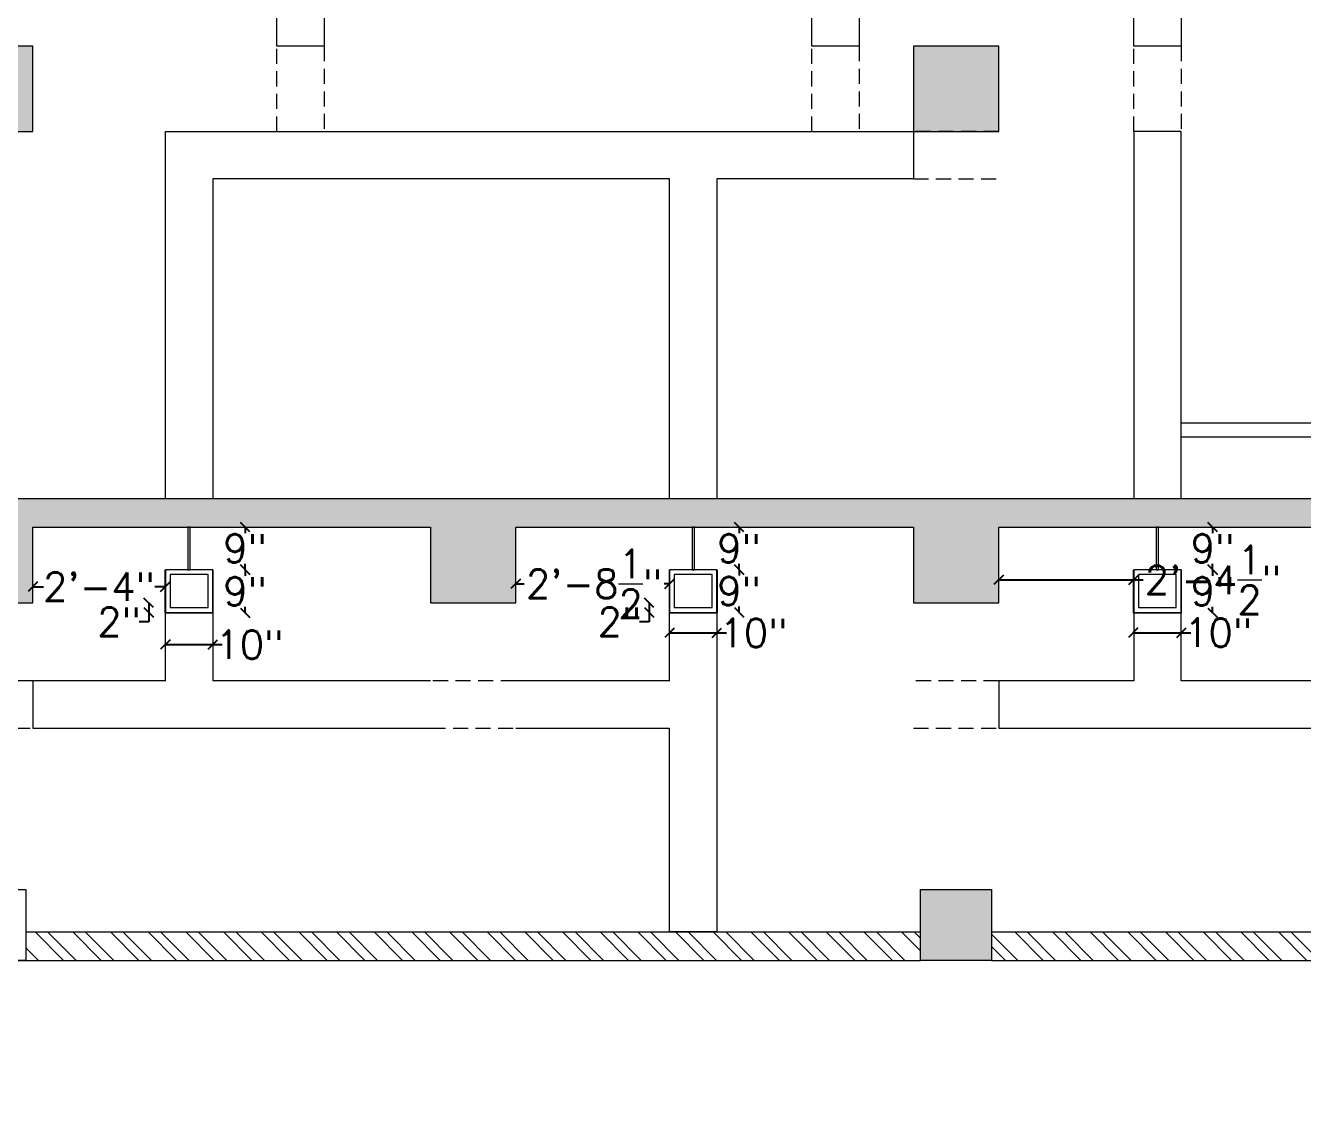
# Model space of a CAD drawing. Header units: inches. Extents: x 111501 to 134888, y 46021 to 52102.
# Drawn here: x 118296.9 to 118566.7, y 46284.8 to 46516.1 of the extents above; entities that cross this region are included whole.
import ezdxf

# ---------------------------------------------------------------- set-up
doc = ezdxf.new("R2010")
doc.units = ezdxf.units.IN
doc.header["$MEASUREMENT"] = 0
doc.linetypes.add('ACAD_ISO02W100', pattern=[15, 12, -3])
doc.linetypes.add('HIDDEN2', pattern=[4.7625, 3.175, -1.5875])
for name, color, linetype, lineweight in [('column', 252, 'Continuous', 9), ('dimension', 250, 'Continuous', 0), ('exterior', 7, 'Continuous', 5), ('SECTION', 7, 'Continuous', 0), ('wall', 7, 'Continuous', 9)]:
    doc.layers.add(name, color=color, linetype=linetype, lineweight=lineweight)
doc.layers.add('false ceiling', color=5, linetype='Continuous')
doc.styles.get("Standard").update_dxf_attribs({"font": 'txt.shx', "height": 6})
doc.dimstyles.new('Standard$0', dxfattribs={"dimtxt": 4, "dimasz": 2, "dimexe": 0.125, "dimexo": 0.125, "dimgap": 0.25, "dimtad": 0, "dimtih": 1, "dimtoh": 1, "dimdec": 1, "dimlfac": -1, "dimzin": 0, "dimdsep": 46, "dimlunit": 4, "dimtxsty": 'Standard', "dimblk": 'OBLIQUE', "dimblk1": 'DOTSMALL', "dimblk2": 'DOTSMALL', "dimcen": 0, "dimse1": 1, "dimse2": 1, "dimadec": 0, "dimazin": 0, "dimtfac": 1, "dimtdec": 1, "dimtofl": 0, "dimtmove": 0, "dimatfit": 3, "dimfxl": 1, "dimtolj": 1, "dimtzin": 0, "dimarcsym": 0})

# ---------------------------------------------------------------- blocks, each defined once
blk = doc.blocks.new('_Oblique')
at = {"color": 0, "linetype": 'ByBlock', "lineweight": -2}
blk.add_line((-0.5, -0.5), (0.5, 0.5), dxfattribs=at)
blk = doc.blocks.new('*D1434')
at = {"layer": 'Defpoints', "color": 0, "transparency": 16777216}
for p in [(118298.44, 46401.26), (118326.44, 46401.26), (118298.44, 46397.67)]:
    blk.add_point(p, dxfattribs=at)
at = {"layer": 'dimension', "color": 0, "lineweight": -2, "transparency": 16777216}
for p, q in [((118298.44, 46397.67), (118300.69, 46397.67)), ((118326.44, 46397.67), (118324.19, 46397.67))]:
    blk.add_line(p, q, dxfattribs=at)
at = {"layer": 'dimension', "color": 0, "lineweight": -2, "transparency": 16777216, "xscale": 2, "yscale": 2, "zscale": 2, "rotation": 180}
blk.add_blockref('_Oblique', (118298.44, 46397.67), dxfattribs=at)
at = {"layer": 'dimension', "color": 0, "lineweight": -2, "transparency": 16777216, "xscale": 2, "yscale": 2, "zscale": 2}
blk.add_blockref('_Oblique', (118326.44, 46397.67), dxfattribs=at)
at = {"layer": 'dimension', "color": 0, "lineweight": 5, "transparency": 16777216, "insert": (118312.44, 46397.67), "char_height": 6, "attachment_point": 5}
blk.add_mtext('\\A1;2\'-4"', dxfattribs=at)
blk = doc.blocks.new('_DOTSMALL')
at = {"color": 0, "linetype": 'ByBlock', "lineweight": -2, "const_width": 0.5}
blk.add_lwpolyline([(-0.0625, 0, 1), (0.0625, 0, 1)], format="xyb", close=True, dxfattribs=at)
blk = doc.blocks.new('*D1435')
at = {"layer": 'Defpoints', "color": 0, "transparency": 16777216}
for p in [(118298.44, 46394.26), (118322.92, 46392.26), (118326.44, 46392.26)]:
    blk.add_point(p, dxfattribs=at)
at = {"layer": 'dimension', "color": 0, "lineweight": -2, "transparency": 16777216}
for p, q in [((118322.92, 46394.26), (118322.92, 46392.26)), ((118322.92, 46392.26), (118322.92, 46390.26)), ((118322.92, 46390.26), (118320.92, 46390.26))]:
    blk.add_line(p, q, dxfattribs=at)
at = {"layer": 'dimension', "color": 0, "lineweight": -2, "transparency": 16777216, "xscale": 2, "yscale": 2, "zscale": 2}
for p, rotation in [((118322.92, 46394.26), 90), ((118322.92, 46392.26), 270)]:
    blk.add_blockref('_Oblique', p, dxfattribs=dict(at, rotation=rotation))
at = {"layer": 'dimension', "color": 0, "lineweight": 5, "transparency": 16777216, "insert": (118316.67, 46390.26), "char_height": 6, "attachment_point": 5}
blk.add_mtext('\\A1;2"', dxfattribs=at)
blk = doc.blocks.new('*D1436')
at = {"layer": 'Defpoints', "color": 0, "transparency": 16777216}
for p in [(118334.39, 46401.26), (118343.29, 46401.26), (118333.07, 46392.16)]:
    blk.add_point(p, dxfattribs=at)
at = {"layer": 'dimension', "color": 0, "lineweight": -2, "transparency": 16777216}
for p, q in [((118343.29, 46401.26), (118343.29, 46399.96)), ((118343.29, 46392.16), (118343.29, 46393.46))]:
    blk.add_line(p, q, dxfattribs=at)
at = {"layer": 'dimension', "color": 0, "lineweight": -2, "transparency": 16777216, "xscale": 2, "yscale": 2, "zscale": 2}
for p, rotation in [((118343.29, 46401.26), 90), ((118343.29, 46392.16), 270)]:
    blk.add_blockref('_Oblique', p, dxfattribs=dict(at, rotation=rotation))
at = {"layer": 'dimension', "color": 0, "lineweight": 5, "transparency": 16777216, "insert": (118343.29, 46396.71), "char_height": 6, "attachment_point": 5}
blk.add_mtext('\\A1;9"', dxfattribs=at)
blk = doc.blocks.new('*D1437')
at = {"layer": 'Defpoints', "color": 0, "lineweight": 5, "transparency": 16777216}
for p in [(118343.29, 46410.26), (118345.99, 46410.26), (118334.39, 46401.26)]:
    blk.add_point(p, dxfattribs=at)
at = {"layer": 'dimension', "color": 0, "lineweight": -2, "transparency": 16777216}
for p, q in [((118343.29, 46410.26), (118343.29, 46409.01)), ((118343.29, 46401.26), (118343.29, 46402.51))]:
    blk.add_line(p, q, dxfattribs=at)
at = {"layer": 'dimension', "color": 0, "lineweight": -2, "transparency": 16777216, "xscale": 2, "yscale": 2, "zscale": 2}
for p, rotation in [((118343.29, 46410.26), 90), ((118343.29, 46401.26), 270)]:
    blk.add_blockref('_Oblique', p, dxfattribs=dict(at, rotation=rotation))
at = {"layer": 'dimension', "color": 0, "lineweight": 5, "transparency": 16777216, "insert": (118343.29, 46405.76), "char_height": 6, "attachment_point": 5}
blk.add_mtext('\\A1;9"', dxfattribs=at)
blk = doc.blocks.new('*D1438')
at = {"layer": 'Defpoints', "color": 0, "transparency": 16777216}
for p in [(118432.87, 46398.29), (118400.4, 46394.26), (118432.87, 46392.26)]:
    blk.add_point(p, dxfattribs=at)
at = {"layer": 'dimension', "color": 0, "lineweight": -2, "transparency": 16777216}
for p, q in [((118400.4, 46398.29), (118402.21, 46398.29)), ((118432.87, 46398.29), (118431.71, 46398.29))]:
    blk.add_line(p, q, dxfattribs=at)
at = {"layer": 'dimension', "color": 0, "lineweight": -2, "transparency": 16777216, "xscale": 2, "yscale": 2, "zscale": 2, "rotation": 180}
blk.add_blockref('_Oblique', (118400.4, 46398.29), dxfattribs=at)
at = {"layer": 'dimension', "color": 0, "lineweight": -2, "transparency": 16777216, "xscale": 2, "yscale": 2, "zscale": 2}
blk.add_blockref('_Oblique', (118432.87, 46398.29), dxfattribs=at)
at = {"layer": 'dimension', "color": 0, "lineweight": 5, "transparency": 16777216, "insert": (118416.96, 46398.29), "char_height": 6, "attachment_point": 5}
blk.add_mtext('\\A1;2\'-8{\\H1.000000x;\\S1/2;}"', dxfattribs=at)
blk = doc.blocks.new('*D1439')
at = {"layer": 'Defpoints', "color": 0, "transparency": 16777216}
for p in [(118433.85, 46401.26), (118447.58, 46401.26), (118433.2, 46392.26)]:
    blk.add_point(p, dxfattribs=at)
at = {"layer": 'dimension', "color": 0, "lineweight": -2, "transparency": 16777216}
for p, q in [((118447.58, 46401.26), (118447.58, 46400.01)), ((118447.58, 46392.26), (118447.58, 46393.51))]:
    blk.add_line(p, q, dxfattribs=at)
at = {"layer": 'dimension', "color": 0, "lineweight": -2, "transparency": 16777216, "xscale": 2, "yscale": 2, "zscale": 2}
for p, rotation in [((118447.58, 46401.26), 90), ((118447.58, 46392.26), 270)]:
    blk.add_blockref('_Oblique', p, dxfattribs=dict(at, rotation=rotation))
at = {"layer": 'dimension', "color": 0, "lineweight": 5, "transparency": 16777216, "insert": (118447.58, 46396.76), "char_height": 6, "attachment_point": 5}
blk.add_mtext('\\A1;9"', dxfattribs=at)
blk = doc.blocks.new('*D1440')
at = {"layer": 'Defpoints', "color": 0, "transparency": 16777216}
for p in [(118442.39, 46410.26), (118447.58, 46410.26), (118442.12, 46401.26)]:
    blk.add_point(p, dxfattribs=at)
at = {"layer": 'dimension', "color": 0, "lineweight": -2, "transparency": 16777216}
for p, q in [((118447.58, 46410.26), (118447.58, 46409.01)), ((118447.58, 46401.26), (118447.58, 46402.51))]:
    blk.add_line(p, q, dxfattribs=at)
at = {"layer": 'dimension', "color": 0, "lineweight": -2, "transparency": 16777216, "xscale": 2, "yscale": 2, "zscale": 2}
for p, rotation in [((118447.58, 46410.26), 90), ((118447.58, 46401.26), 270)]:
    blk.add_blockref('_Oblique', p, dxfattribs=dict(at, rotation=rotation))
at = {"layer": 'dimension', "color": 0, "lineweight": 5, "transparency": 16777216, "insert": (118447.58, 46405.76), "char_height": 6, "attachment_point": 5}
blk.add_mtext('\\A1;9"', dxfattribs=at)
blk = doc.blocks.new('*D1441')
at = {"layer": 'Defpoints', "color": 0, "transparency": 16777216}
for p in [(118400.4, 46394.26), (118428.56, 46392.26), (118432.87, 46392.26)]:
    blk.add_point(p, dxfattribs=at)
at = {"layer": 'dimension', "color": 0, "lineweight": -2, "transparency": 16777216}
for p, q in [((118428.56, 46394.26), (118428.56, 46392.26)), ((118428.56, 46392.26), (118428.56, 46390.26)), ((118428.56, 46390.26), (118426.56, 46390.26))]:
    blk.add_line(p, q, dxfattribs=at)
at = {"layer": 'dimension', "color": 0, "lineweight": -2, "transparency": 16777216, "xscale": 2, "yscale": 2, "zscale": 2}
for p, rotation in [((118428.56, 46394.26), 90), ((118428.56, 46392.26), 270)]:
    blk.add_blockref('_Oblique', p, dxfattribs=dict(at, rotation=rotation))
at = {"layer": 'dimension', "color": 0, "lineweight": 5, "transparency": 16777216, "insert": (118422.31, 46390.26), "char_height": 6, "attachment_point": 5}
blk.add_mtext('\\A1;2"', dxfattribs=at)
blk = doc.blocks.new('*D1442')
at = {"layer": 'Defpoints', "color": 0, "transparency": 16777216}
for p in [(118530.87, 46399.11), (118530.87, 46398.1), (118502.37, 46396.4)]:
    blk.add_point(p, dxfattribs=at)
at = {"layer": 'dimension', "color": 0, "lineweight": -2, "transparency": 16777216}
for p, q in [((118502.37, 46399.11), (118530.87, 46399.11)), ((118530.87, 46399.11), (118532.87, 46399.11))]:
    blk.add_line(p, q, dxfattribs=at)
at = {"layer": 'dimension', "color": 0, "lineweight": -2, "transparency": 16777216, "xscale": 2, "yscale": 2, "zscale": 2, "rotation": 180}
blk.add_blockref('_Oblique', (118502.37, 46399.11), dxfattribs=at)
at = {"layer": 'dimension', "color": 0, "lineweight": -2, "transparency": 16777216, "xscale": 2, "yscale": 2, "zscale": 2}
blk.add_blockref('_Oblique', (118530.87, 46399.11), dxfattribs=at)
at = {"layer": 'dimension', "color": 0, "lineweight": 5, "transparency": 16777216, "insert": (118547.62, 46399.11), "char_height": 6, "attachment_point": 5}
blk.add_mtext('\\A1;2\'-4{\\H1.000000x;\\S1/2;}"', dxfattribs=at)
blk = doc.blocks.new('*D1443')
at = {"layer": 'Defpoints', "color": 0, "transparency": 16777216}
for p in [(118541.81, 46410.26), (118547.54, 46410.26), (118540.56, 46401.26)]:
    blk.add_point(p, dxfattribs=at)
at = {"layer": 'dimension', "color": 0, "lineweight": -2, "transparency": 16777216}
for p, q in [((118547.54, 46410.26), (118547.54, 46409.01)), ((118547.54, 46401.26), (118547.54, 46402.51))]:
    blk.add_line(p, q, dxfattribs=at)
at = {"layer": 'dimension', "color": 0, "lineweight": -2, "transparency": 16777216, "xscale": 2, "yscale": 2, "zscale": 2}
for p, rotation in [((118547.54, 46410.26), 90), ((118547.54, 46401.26), 270)]:
    blk.add_blockref('_Oblique', p, dxfattribs=dict(at, rotation=rotation))
at = {"layer": 'dimension', "color": 0, "lineweight": 5, "transparency": 16777216, "insert": (118547.54, 46405.76), "char_height": 6, "attachment_point": 5}
blk.add_mtext('\\A1;9"', dxfattribs=at)
blk = doc.blocks.new('*D1444')
at = {"layer": 'Defpoints', "color": 0, "transparency": 16777216}
for p in [(118539.81, 46401.26), (118540.26, 46392.16), (118547.54, 46392.16)]:
    blk.add_point(p, dxfattribs=at)
at = {"layer": 'dimension', "color": 0, "lineweight": -2, "transparency": 16777216}
for p, q in [((118547.54, 46401.26), (118547.54, 46399.96)), ((118547.54, 46392.16), (118547.54, 46393.46))]:
    blk.add_line(p, q, dxfattribs=at)
at = {"layer": 'dimension', "color": 0, "lineweight": -2, "transparency": 16777216, "xscale": 2, "yscale": 2, "zscale": 2}
for p, rotation in [((118547.54, 46401.26), 90), ((118547.54, 46392.16), 270)]:
    blk.add_blockref('_Oblique', p, dxfattribs=dict(at, rotation=rotation))
at = {"layer": 'dimension', "color": 0, "lineweight": 5, "transparency": 16777216, "insert": (118547.54, 46396.71), "char_height": 6, "attachment_point": 5}
blk.add_mtext('\\A1;9"', dxfattribs=at)
blk = doc.blocks.new('*D1445')
at = {"layer": 'Defpoints', "color": 0, "transparency": 16777216}
for p in [(118530.77, 46401.26), (118540.97, 46401.26), (118540.97, 46387.97)]:
    blk.add_point(p, dxfattribs=at)
at = {"layer": 'dimension', "color": 0, "lineweight": -2, "transparency": 16777216}
for p, q in [((118530.77, 46387.97), (118540.97, 46387.97)), ((118540.97, 46387.97), (118542.97, 46387.97))]:
    blk.add_line(p, q, dxfattribs=at)
at = {"layer": 'dimension', "color": 0, "lineweight": -2, "transparency": 16777216, "xscale": 2, "yscale": 2, "zscale": 2, "rotation": 180}
blk.add_blockref('_Oblique', (118530.77, 46387.97), dxfattribs=at)
at = {"layer": 'dimension', "color": 0, "lineweight": -2, "transparency": 16777216, "xscale": 2, "yscale": 2, "zscale": 2}
blk.add_blockref('_Oblique', (118540.97, 46387.97), dxfattribs=at)
at = {"layer": 'dimension', "color": 0, "lineweight": 5, "transparency": 16777216, "insert": (118548.72, 46387.97), "char_height": 6, "attachment_point": 5}
blk.add_mtext('\\A1;10"', dxfattribs=at)
blk = doc.blocks.new('*D1446')
at = {"layer": 'Defpoints', "color": 0, "transparency": 16777216}
for p in [(118432.87, 46389.52), (118442.87, 46390), (118442.87, 46387.92)]:
    blk.add_point(p, dxfattribs=at)
at = {"layer": 'dimension', "color": 0, "lineweight": -2, "transparency": 16777216}
for p, q in [((118432.87, 46387.92), (118442.87, 46387.92)), ((118442.87, 46387.92), (118444.87, 46387.92))]:
    blk.add_line(p, q, dxfattribs=at)
at = {"layer": 'dimension', "color": 0, "lineweight": -2, "transparency": 16777216, "xscale": 2, "yscale": 2, "zscale": 2, "rotation": 180}
blk.add_blockref('_Oblique', (118432.87, 46387.92), dxfattribs=at)
at = {"layer": 'dimension', "color": 0, "lineweight": -2, "transparency": 16777216, "xscale": 2, "yscale": 2, "zscale": 2}
blk.add_blockref('_Oblique', (118442.87, 46387.92), dxfattribs=at)
at = {"layer": 'dimension', "color": 0, "lineweight": 5, "transparency": 16777216, "insert": (118450.62, 46387.92), "char_height": 6, "attachment_point": 5}
blk.add_mtext('\\A1;10"', dxfattribs=at)
blk = doc.blocks.new('*D1447')
at = {"layer": 'Defpoints', "color": 0, "transparency": 16777216}
for p in [(118326.44, 46386.48), (118336.44, 46388.02), (118336.44, 46385.46)]:
    blk.add_point(p, dxfattribs=at)
at = {"layer": 'dimension', "color": 0, "lineweight": -2, "transparency": 16777216}
for p, q in [((118326.44, 46385.46), (118336.44, 46385.46)), ((118336.44, 46385.46), (118338.44, 46385.46))]:
    blk.add_line(p, q, dxfattribs=at)
at = {"layer": 'dimension', "color": 0, "lineweight": -2, "transparency": 16777216, "xscale": 2, "yscale": 2, "zscale": 2, "rotation": 180}
blk.add_blockref('_Oblique', (118326.44, 46385.46), dxfattribs=at)
at = {"layer": 'dimension', "color": 0, "lineweight": -2, "transparency": 16777216, "xscale": 2, "yscale": 2, "zscale": 2}
blk.add_blockref('_Oblique', (118336.44, 46385.46), dxfattribs=at)
at = {"layer": 'dimension', "color": 0, "lineweight": 5, "transparency": 16777216, "insert": (118344.19, 46385.46), "char_height": 6, "attachment_point": 5}
blk.add_mtext('\\A1;10"', dxfattribs=at)

msp = doc.modelspace()

# ---------------------------------------------------------------- hatches: boundary and pattern name
at = {"layer": 'column'}
h = msp.add_hatch(color=256, dxfattribs=at)
h.paths.add_polyline_path([(118484.37, 46493.78), (118502.37, 46493.78), (118502.37, 46511.78), (118484.37, 46511.78)])
h.paths.add_polyline_path([(118280.44, 46493.78), (118298.44, 46493.78), (118298.44, 46511.78), (118280.44, 46511.78)])
h.paths.add_polyline_path([(118076.51, 46493.78), (118094.51, 46493.78), (118094.51, 46511.78), (118076.51, 46511.78)])
h = msp.add_hatch(color=256, dxfattribs=at)
h.paths.add_polyline_path([(118489.82, 46318.78), (118500.82, 46318.78), (118500.82, 46329.78), (118489.82, 46329.78)])
h.paths.add_polyline_path([(118489.82, 46329.78), (118485.82, 46329.78), (118485.82, 46318.78), (118489.82, 46318.78)])
h.paths.add_polyline_path([(118500.82, 46329.78), (118500.82, 46333.78), (118489.82, 46333.78), (118489.82, 46329.78)])
h.paths.add_polyline_path([(118485.82, 46333.78), (118485.82, 46329.78), (118489.82, 46329.78), (118489.82, 46333.78)])
at = {"layer": 'wall', "lineweight": 5}
h = msp.add_hatch(dxfattribs=at)
h.set_pattern_fill('CONC', color=256, scale=10, style=0)
h.set_pattern_definition([(0, (-2255.474, -1100.255), (0, 10), [0, -10]), (0, (-2255.374, -1103.755), (0, 10), [0, -10]), (0, (-2255.074, -1098.355), (0, 10), [0, -10]), (338.1986, (-2260.274, -1101.4553), (30.00000273, -9.999999105), [1.07703, -52.77462]), (216.8699, (-2259.274, -1101.8553), (29.999999178, 20.000001233), [0.5, -49.5]), (130.6013, (-2259.6739, -1102.1553), (50.000004212, -59.999990182), [0.92195, -91.27349]), (206.5651, (-2262.974, -1103.3553), (-9.99999158, -10.0000131), [0.22361, -22.13707]), (326.3099, (-2263.174, -1103.4553), (19.99999558, -10.000013345), [0.36056, -35.69496]), (108.4349, (-2262.874, -1103.6553), (-9.99998403, 20.000004346), [0.31623, -31.30655]), (225, (-2256.574, -1104.355), (-2e-15, -10.0000031), [0.42426, -13.71787]), (0, (-2256.874, -1104.655), (10, 10), [0.6, -9.4]), (135, (-2256.274, -1104.655), (-10.0000031, 1e-15), [0.42426, -13.71787]), (251.5651, (-2257.774, -1097.9553), (9.99998403, 20.000004346), [0.31623, -31.30655]), (0, (-2257.874, -1098.255), (10, 10), [0.5, -9.5]), (143.1301, (-2257.374, -1098.2553), (-29.999999178, 20.000001233), [0.5, -49.5]), (213.6901, (-2263.074, -1097.8553), (19.99999558, 10.000013345), [0.36056, -35.69496]), (341.5651, (-2263.374, -1098.0553), (-20.000004346, 9.99998403), [0.63246, -30.99032]), (126.8699, (-2262.774, -1098.2553), (20.000001233, -29.999999178), [0.5, -49.5]), (0, (-2260.174, -1098.255), (0, 10), [0, -10]), (0, (-2262.874, -1100.855), (0, 10), [0, -10]), (0, (-2260.074, -1104.555), (0, 10), [0, -10]), (0, (-2257.374, -1101.455), (0, 10), [0, -10]), (0, (-2260.274, -1099.755), (0, 10), [0, -10]), (0, (-2262.474, -1099.455), (0, 10), [0, -10]), (0, (-2261.574, -1100.055), (0, 10), [0, -10]), (0, (-2261.974, -1102.455), (0, 10), [0, -10]), (0, (-2264.374, -1102.055), (0, 10), [0, -10]), (0, (-2264.274, -1099.755), (0, 10), [0, -10]), (0, (-2264.574, -1097.555), (0, 10), [0, -10]), (0, (-2261.474, -1097.155), (0, 10), [0, -10]), (0, (-2259.274, -1096.755), (0, 10), [0, -10]), (0, (-2255.774, -1097.155), (0, 10), [0, -10]), (0, (-2258.174, -1100.255), (0, 10), [0, -10]), (0, (-2259.174, -1098.455), (0, 10), [0, -10]), (0, (-2258.374, -1103.255), (0, 10), [0, -10]), (0, (-2261.374, -1103.755), (0, 10), [0, -10]), (0, (-2258.374, -1105.955), (0, 10), [0, -10]), (0, (-2261.674, -1105.355), (0, 10), [0, -10]), (0, (-2264.874, -1105.655), (0, 10), [0, -10]), (0, (-2263.674, -1106.155), (0, 10), [0, -10]), (0, (-2263.574, -1104.755), (0, 10), [0, -10]), (0, (-2256.874, -1106.355), (0, 10), [0, -10]), (0, (-2255.674, -1102.255), (0, 10), [0, -10]), (0, (-2256.174, -1099.255), (0, 10), [0, -10]), (0, (-2260.774, -1106.455), (0, 10), [0, -10])])
h.paths.add_polyline_path([(117941.09, 46410.26), (117981.8, 46410.26), (117981.8, 46394.26), (117999.8, 46394.26), (117999.8, 46410.26), (118076.51, 46410.26), (118076.51, 46394.26), (118094.51, 46394.26), (118094.51, 46410.26), (118179.23, 46410.26), (118179.23, 46394.26), (118197.23, 46394.26), (118197.23, 46410.26), (118280.44, 46410.26), (118280.44, 46394.26), (118298.44, 46394.26), (118298.44, 46410.26), (118382.4, 46410.26), (118382.4, 46416.26), (117941.09, 46416.26)])
h.paths.add_polyline_path([(118400.4, 46416.26), (118432.87, 46416.26), (118442.87, 46416.26), (118484.37, 46416.26), (118502.37, 46416.26), (118530.87, 46416.26), (118540.87, 46416.26), (118609.37, 46416.26), (118609.37, 46415.79), (118627.37, 46415.79), (118710.33, 46415.79), (118728.33, 46415.79), (118811.3, 46415.79), (118827.8, 46415.79), (118829.3, 46414.46), (118829.3, 46410.26), (118829.3, 46394.26), (118827.8, 46394.26), (118823.8, 46394.26), (118811.3, 46394.26), (118811.3, 46410.26), (118728.33, 46410.26), (118728.33, 46394.26), (118710.33, 46394.26), (118710.33, 46410.26), (118627.37, 46410.26), (118627.37, 46394.26), (118609.37, 46394.26), (118609.37, 46410.26), (118540.87, 46410.26), (118530.87, 46410.26), (118502.37, 46410.26), (118502.37, 46394.26), (118484.37, 46394.26), (118484.37, 46410.26), (118442.87, 46410.26), (118432.87, 46410.26), (118400.4, 46410.26)])
h.paths.add_polyline_path([(117818.09, 46410.26), (117878.09, 46410.26), (117878.09, 46394.26), (117896.09, 46394.26), (117896.09, 46410.26), (117938.09, 46410.26), (117938.09, 46416.26), (117818.09, 46416.26)])
h.paths.add_polyline_path([(118382.4, 46394.26), (118400.4, 46394.26), (118400.4, 46416.26), (118382.4, 46416.26)])
h = msp.add_hatch(dxfattribs=at)
h.set_pattern_fill('ANSI32', color=256, scale=15, angle=90, style=0)
h.set_pattern_definition([(135, (165811.399, -52608.515), (-3.97747564, -3.97747564), []), (135, (165811.399, -52605.8636), (-3.97747564, -3.97747564), [])])
h.paths.add_polyline_path([(118616.87, 46284.78), (118610.87, 46284.78), (118610.87, 46318.78), (118500.87, 46318.78), (118500.87, 46324.78), (118509.35, 46324.78), (118527.41, 46324.78), (118536.36, 46324.78), (118554.41, 46324.78), (118562.88, 46324.78), (118580.93, 46324.78), (118591.83, 46324.78), (118609.88, 46324.78), (118616.87, 46324.78)])
h.paths.add_polyline_path([(118485.87, 46318.78), (118485.87, 46324.78), (118296.94, 46324.78), (118296.94, 46318.78)])

# ---------------------------------------------------------------- linework, layer by layer
at = {"layer": 'column'}
for points in [[(118280.44, 46511.78), (118280.44, 46493.78), (118298.44, 46493.78), (118298.44, 46511.78)], [(118484.37, 46511.78), (118484.37, 46493.78), (118502.37, 46493.78), (118502.37, 46511.78)], [(118281.94, 46318.78), (118281.94, 46333.78), (118296.94, 46333.78), (118296.94, 46318.78)], [(118485.87, 46318.78), (118485.87, 46333.78), (118500.87, 46333.78), (118500.87, 46318.78)]]:
    msp.add_lwpolyline(points, close=True, dxfattribs=at)
at = {"layer": 'exterior', "color": 1, "linetype": 'ACAD_ISO02W100'}
msp.add_line((119347.18, 46416.26), (117760.73, 46416.26), dxfattribs=at)
at = {"layer": 'false ceiling', "linetype": 'HIDDEN2', "lineweight": 5}
for p, q in [((118349.94, 46493.78), (118349.94, 46511.78)), ((118359.94, 46511.78), (118359.94, 46493.78)), ((118462.94, 46493.78), (118462.94, 46511.78)), ((118472.94, 46511.78), (118472.94, 46493.78)), ((118530.87, 46493.78), (118530.87, 46511.78)), ((118540.87, 46511.78), (118540.87, 46493.78)), ((118502.37, 46493.78), (118484.37, 46493.78)), ((118484.37, 46483.78), (118502.37, 46483.78)), ((118298.44, 46377.78), (118280.44, 46377.78)), ((118400.4, 46377.78), (118382.4, 46377.78)), ((118502.37, 46377.78), (118484.37, 46377.78)), ((118280.44, 46367.78), (118298.44, 46367.78)), ((118382.4, 46367.78), (118400.4, 46367.78)), ((118484.37, 46367.78), (118502.37, 46367.78))]:
    msp.add_line(p, q, dxfattribs=at)
at = {"layer": 'false ceiling', "lineweight": 5}
for points in [[(118359.94, 46593.29), (118359.94, 46511.78), (118349.94, 46511.78), (118349.94, 46593.29)], [(118472.94, 46593.29), (118472.94, 46511.78), (118462.94, 46511.78), (118462.94, 46593.29)], [(118540.87, 46593.29), (118540.87, 46511.78), (118530.87, 46511.78), (118530.87, 46593.29)], [(118326.44, 46416.26), (118326.44, 46493.78), (118336.44, 46493.78)], [(118336.44, 46493.78), (118484.37, 46493.78), (118484.37, 46483.78), (118442.87, 46483.78)], [(118540.87, 46416.26), (118540.87, 46493.78), (118530.87, 46493.78), (118530.87, 46416.26)], [(118432.87, 46483.78), (118336.44, 46483.78)], [(118336.44, 46483.78), (118336.44, 46416.26)], [(118432.87, 46416.26), (118432.87, 46483.78)], [(118442.87, 46483.78), (118442.87, 46416.26)], [(118326.44, 46377.78), (118326.44, 46401.26)], [(118336.44, 46401.26), (118336.44, 46377.78)], [(118432.87, 46377.78), (118432.87, 46401.26)], [(118442.87, 46401.26), (118442.87, 46324.78), (118432.87, 46324.78), (118432.87, 46367.78)], [(118530.87, 46401.26), (118530.87, 46377.78)], [(118540.87, 46377.78), (118540.87, 46401.26)], [(118326.44, 46377.78), (118298.44, 46377.78), (118298.44, 46367.78), (118382.4, 46367.78)], [(118382.4, 46377.78), (118336.44, 46377.78)], [(118432.87, 46377.78), (118400.4, 46377.78)], [(118530.87, 46377.78), (118502.37, 46377.78), (118502.37, 46367.78), (118609.37, 46367.78)], [(118609.37, 46377.78), (118540.87, 46377.78)], [(118400.4, 46367.78), (118432.87, 46367.78)]]:
    msp.add_lwpolyline(points, dxfattribs=at)
msp.add_lwpolyline([(118540.87, 46429.28), (118540.87, 46432.28), (118609.37, 46432.28), (118609.37, 46429.28)], close=True, dxfattribs=at)
at = {"layer": 'SECTION', "color": 15}
for points in [[(118331.19, 46401.26), (118331.69, 46401.26), (118331.69, 46410.26), (118331.19, 46410.26)], [(118437.62, 46401.26), (118438.12, 46401.26), (118438.12, 46410.26), (118437.62, 46410.26)], [(118535.62, 46401.26), (118536.12, 46401.26), (118536.12, 46410.26), (118535.62, 46410.26)]]:
    msp.add_lwpolyline(points, close=True, dxfattribs=at)
at = {"layer": 'SECTION', "color": 1}
for points in [[(118326.34, 46401.26), (118326.34, 46392.16), (118336.54, 46392.16), (118336.54, 46401.26)], [(118432.77, 46401.26), (118432.77, 46392.16), (118442.97, 46392.16), (118442.97, 46401.26)], [(118530.77, 46401.26), (118530.77, 46392.16), (118540.97, 46392.16), (118540.97, 46401.26)]]:
    msp.add_lwpolyline(points, dxfattribs=at)
at = {"layer": 'SECTION', "color": 5}
for points in [[(118326.44, 46392.26), (118336.44, 46392.26), (118336.44, 46401.26), (118326.44, 46401.26)], [(118327.44, 46393.26), (118335.44, 46393.26), (118335.44, 46400.26), (118327.44, 46400.26)], [(118432.87, 46392.26), (118442.87, 46392.26), (118442.87, 46401.26), (118432.87, 46401.26)], [(118433.87, 46393.26), (118441.87, 46393.26), (118441.87, 46400.26), (118433.87, 46400.26)], [(118530.87, 46392.26), (118540.87, 46392.26), (118540.87, 46401.26), (118530.87, 46401.26)], [(118531.87, 46393.26), (118539.87, 46393.26), (118539.87, 46400.26), (118531.87, 46400.26)]]:
    msp.add_lwpolyline(points, close=True, dxfattribs=at)
at = {"layer": 'wall'}
for p, q in [((118296.94, 46324.78), (118485.87, 46324.78)), ((118500.87, 46324.78), (118616.87, 46324.78)), ((118093.01, 46318.78), (118485.87, 46318.78)), ((118500.87, 46318.78), (118610.87, 46318.78))]:
    msp.add_line(p, q, dxfattribs=at)
at = {"layer": 'wall', "lineweight": 5}
for points in [[(118829.3, 46410.26), (118829.3, 46416.26), (117812.09, 46416.26), (117812.09, 46410.26), (117878.09, 46410.26)], [(118280.44, 46410.26), (118280.44, 46394.26), (118298.44, 46394.26), (118298.44, 46410.26)], [(118298.44, 46410.26), (118382.4, 46410.26)], [(118382.4, 46410.26), (118382.4, 46394.26), (118400.4, 46394.26), (118400.4, 46410.26)], [(118400.4, 46410.26), (118484.37, 46410.26)], [(118484.37, 46410.26), (118484.37, 46394.26), (118502.37, 46394.26), (118502.37, 46410.26)], [(118502.37, 46410.26), (118609.37, 46410.26)]]:
    msp.add_lwpolyline(points, dxfattribs=at)

# ---------------------------------------------------------------- dimensions: what is measured, and where the dimension line sits
at = {"layer": 'dimension', "lineweight": 5}
dim = msp.add_linear_dim(base=(118343.29, 46410.26), p1=(118334.39, 46401.26), p2=(118345.99, 46410.26), angle=90, dimstyle='Standard$0', override={"dimtmove": 1}, dxfattribs=at)
dim.commit()
dim.dimension.update_dxf_attribs({"geometry": '*D1437', "text_midpoint": (118343.29, 46405.76)})
for base, p1, p2, picture, middle in [((118447.58, 46410.26), (118442.12, 46401.26), (118442.39, 46410.26), '*D1440', (118447.58, 46405.76)), ((118547.54, 46410.26), (118540.56, 46401.26), (118541.81, 46410.26), '*D1443', (118547.54, 46405.76)), ((118343.29, 46401.26), (118333.07, 46392.16), (118334.39, 46401.26), '*D1436', (118343.29, 46396.71)), ((118447.58, 46401.26), (118433.2, 46392.26), (118433.85, 46401.26), '*D1439', (118447.58, 46396.76)), ((118547.54, 46392.16), (118539.81, 46401.26), (118540.26, 46392.16), '*D1444', (118547.54, 46396.71)), ((118322.92, 46392.26), (118298.44, 46394.26), (118326.44, 46392.26), '*D1435', (118316.67, 46390.26)), ((118428.56, 46392.26), (118400.4, 46394.26), (118432.87, 46392.26), '*D1441', (118422.31, 46390.26))]:
    dim = msp.add_linear_dim(base=base, p1=p1, p2=p2, angle=90, dimstyle='Standard$0', dxfattribs=at)
    dim.commit()
    dim.dimension.update_dxf_attribs({"geometry": picture, "text_midpoint": middle})
dim = msp.add_linear_dim(base=(118432.87, 46398.29), p1=(118400.4, 46394.26), p2=(118432.87, 46392.26), dimstyle='Standard$0', dxfattribs=at)
dim.commit()
dim.dimension.update_dxf_attribs({"geometry": '*D1438', "text_midpoint": (118416.96, 46398.29), "dimtype": 160})
for base, p1, p2, picture, middle in [((118530.87, 46399.11), (118502.37, 46396.4), (118530.87, 46398.1), '*D1442', (118547.62, 46399.11)), ((118298.44, 46397.67), (118326.44, 46401.26), (118298.44, 46401.26), '*D1434', (118312.44, 46397.67)), ((118540.97, 46387.97), (118530.77, 46401.26), (118540.97, 46401.26), '*D1445', (118548.72, 46387.97)), ((118442.87, 46387.92), (118432.87, 46389.52), (118442.87, 46390), '*D1446', (118450.62, 46387.92)), ((118336.44, 46385.46), (118326.44, 46386.48), (118336.44, 46388.02), '*D1447', (118344.19, 46385.46))]:
    dim = msp.add_linear_dim(base=base, p1=p1, p2=p2, dimstyle='Standard$0', dxfattribs=at)
    dim.commit()
    dim.dimension.update_dxf_attribs({"geometry": picture, "text_midpoint": middle})

doc.saveas('drawing.dxf')
